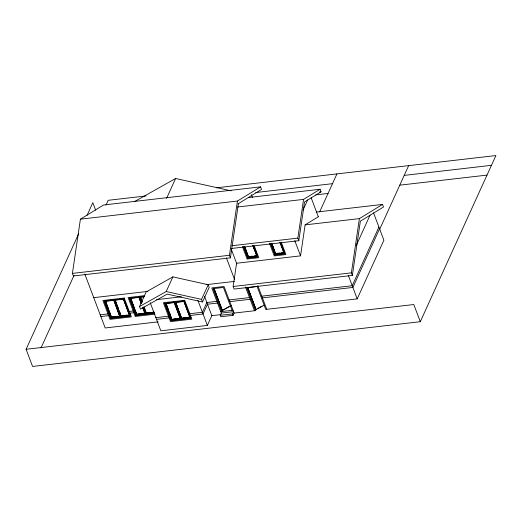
<?xml version="1.0" encoding="UTF-8"?>
<svg xmlns="http://www.w3.org/2000/svg" width="522" height="522" viewBox="0 0 522 522"><rect width="100%" height="100%" fill="white"/><g stroke="black" fill="none" stroke-linecap="round" stroke-linejoin="round"><path stroke-width="0.78" d="M238.41 203.626L230.411 257.848L73.387 275.975L72.414 273.404L80.414 219.175L103.545 204.989L260.569 186.869L261.542 189.44L238.039 203.867M230.411 257.848L229.439 255.278L237.438 201.048L260.569 186.869M316.352 212.069L382.522 204.428L383.494 207.006L360.363 221.191L352.363 275.414L234.11 289.064L233.138 286.493L236.564 263.251L300.541 255.865L305.109 224.878L318.329 216.774M298.825 240.694L297.853 238.117L303.569 199.384L320.09 189.258L321.063 191.828L304.541 201.962L298.825 240.694L231.129 248.511M352.363 275.414L351.391 272.843L359.39 218.614L382.522 204.428M216.499 187.803L495.9 155.556L420.295 321.696L32.586 366.444L26.1 349.283L78.659 233.784M87.083 215.279L92.812 202.693L95.63 210.151M41.01 347.939L74.026 275.381M105.966 205.192L108.191 200.304L146.18 195.92M113.731 300.137L119.695 316.358L111.29 317.33L105.424 300.907M119.695 316.358L113.822 299.935M114.931 300.196L121.078 316.006L129.476 315.04L123.427 299.021L129.384 315.242L120.987 316.208L114.931 300.196L123.336 299.223M129.404 313.5L130.246 315.738L110.86 317.976L108.511 310.851M111.29 317.33L110.899 315.399M166.544 198.412L175.614 178.485L231.115 190.83M120.739 316.449L120.556 316.861L114.07 299.693M120.987 316.208L122.696 315.627M144.985 313.246L136.49 314.42L130.533 298.199L136.588 314.218L144.985 313.246L142.969 307.908M129.384 315.242L129.567 314.831M141.149 303.536L138.93 297.233L141.24 303.334M141.86 301.86L140.32 296.874M139.518 306.558L146.186 291.896L172.88 276.875L208.219 284.738L209.191 287.309L202.523 301.97L167.184 294.108L140.49 309.128L139.518 306.558L166.211 291.537L172.88 276.875M154.453 313.33L135.877 315.477L136.431 314.251M136.49 314.42L136.679 314.016M145.938 313.539L145.755 313.95L143.217 307.236M154.584 312.332L146.186 313.304L145.507 310.61M180.371 318.231L180.188 318.635L171.784 319.608L165.918 303.184M180.188 318.635L174.224 302.414L180.279 318.433L171.882 319.405L165.826 303.386M175.516 302.264L181.571 318.283L189.877 317.52L181.48 318.485L175.614 302.062M171.17 320.658L164.684 303.497L184.07 301.259L190.556 318.42L171.17 320.658L171.725 319.438M171.784 319.608L171.105 316.913M189.877 317.52L183.92 301.298L189.682 316.554M181.232 318.727L181.049 319.131L174.563 301.97L172.952 302.16M181.48 318.485L180.801 315.79M202.523 301.97L201.551 299.393L208.219 284.738M150.232 302.727L160.841 330.804L207.371 325.434L211.815 315.666L204.591 296.535M222.274 310.316L221.72 311.536L213.074 288.653L223.416 287.459L232.062 310.342M220.271 315.321L221.289 313.076L211.782 287.909L224.055 286.493L234.11 313.089L233.093 315.334L220.813 316.75L220.271 315.321L232.551 313.898L233.569 311.66L221.289 313.076M253.131 245.516L257.457 256.961L247.761 258.077L248.315 256.857M254.671 255.91L256.961 255.649L256.778 256.054L248.374 257.026L245.203 247.735M280.268 242.384L284.594 253.829L274.905 254.945L275.459 253.725M281.815 252.778L284.105 252.517L283.916 252.922L275.518 253.894L272.347 244.603M234.11 313.089L255.434 310.629L255.989 309.409L247.917 288.053M302.956 210.242L307.654 199.913M319.634 211.932L336.938 173.904M356.219 245.555L370.072 215.123M378.92 227.09L352.239 285.723L261.77 296.17M379.566 228.806L352.885 287.439L262.416 297.886M379.579 229.53L408.667 165.624M255.434 310.629L246.789 287.746L257.124 286.552L265.77 309.435L357.205 298.884L383.892 240.244L373.563 212.911M213.811 288.425L222.17 310.544L228.89 306.649M222.17 310.544L231.194 305.69M257.901 308.469L261.933 306.133M247.526 287.518L255.884 309.637L264.236 305.168M134.578 201.57L175.614 178.485M255.702 192.54L332.488 183.672M404.217 175.399L491.45 165.324M248.368 197.531L320.09 189.258M80.414 219.175L237.438 201.048M319.451 192.018L321.063 191.828M315.908 194.85L328.044 193.447M399.767 185.166L487.006 175.098M237.484 207.012L303.569 199.384M305.109 224.878L359.39 218.614M231.768 245.751L297.853 238.117M72.414 273.404L229.439 255.278M250.09 256.439L252.38 256.178M277.228 253.307L279.518 253.046M248.133 257.261L249.751 257.078M252.981 256.707L254.592 256.517M275.27 254.129L276.888 253.946M280.118 253.568L281.736 253.385M93.738 297.651L147.922 291.4M206.144 284.679L234.443 281.41M144.685 295.654L128.099 297.566L135.231 316.443L154.975 314.166M105.992 300.626L107.61 300.444M110.84 300.072L112.452 299.882M115.688 299.511L117.3 299.321M119.721 299.041L121.339 298.858M133.619 297.442L135.231 297.253M142.499 296.411L144.118 296.228M143.935 296.633L129.391 298.31L135.877 315.477M105.242 301.311L113.639 300.346M130.441 298.401L138.839 297.436M140.131 297.286L143.955 296.842M233.138 286.493L351.391 272.843M156.607 299.654L181.473 296.783M168.104 302.721L169.715 302.532M177.793 301.599L179.411 301.416M181.832 301.135L183.45 300.946M165.735 303.589L174.133 302.616M175.425 302.473L183.829 301.501M100.224 314.812L107.976 313.918M129.299 311.458L133.182 311.008M216.858 301.351L206.843 302.506L202.399 312.28L189.799 313.735M229.138 299.935L249.49 297.586M100.87 316.528L108.628 315.634M129.952 313.174L133.828 312.724M217.511 303.067L207.495 304.222L203.045 313.996L190.445 315.451M229.784 301.651L250.142 299.302M111.48 316.919L113.77 316.658M115.297 316.482L117.587 316.215M124.986 315.36L127.277 315.099M138.969 313.748L140.496 313.572M142.787 313.311L145.077 313.043M147.132 312.808L149.422 312.541M152.483 312.189L154.01 312.012M119.786 316.156L111.382 317.128L105.333 301.109M153.918 312.215L146.277 313.096L143.974 306.995M113.47 317.291L115.088 317.102M122.357 316.267L123.968 316.078M127.198 315.706L128.817 315.516M136.249 314.662L137.867 314.472M140.287 314.192L141.899 314.009M149.175 313.167L150.786 312.985M154.642 312.926L136.066 315.066L129.58 297.905M155.869 317.65L168.469 316.195M220.754 311.647L233.027 310.231M156.522 319.366L169.121 317.911M173.5 319.02L175.79 318.759M178.08 318.492L179.607 318.316M182.426 317.989L184.716 317.728M187.013 317.461L189.303 317.2M175.581 319.379L177.193 319.196M184.468 318.355L186.08 318.166M189.31 317.794L190.928 317.611M158.081 321.865L105.196 327.973L84.858 274.154M211.815 315.666L221.06 314.596M26.1 349.283L413.809 304.535L420.295 321.696M166.211 291.537L201.551 299.393M348.291 275.277L357.205 298.884M311.151 197.786L318.309 216.734M294.793 240.662L300.522 255.826M281.443 242.802L285.886 254.573L274.259 255.917L269.535 243.409M280.745 242.743L284.777 253.418L275.087 254.54L271.055 243.859M280.092 242.352L284.007 252.72L275.609 253.685L271.694 243.324M280.001 242.56L283.916 252.922M271.603 243.526L275.518 253.894M271.525 244.218L274.409 251.845M270.579 243.506L274.905 254.945M251.343 194.634L252.485 197.668M254.299 245.94L258.749 257.705L247.115 259.049L242.391 246.547M253.607 245.875L257.64 256.55L247.95 257.672L243.911 246.991M252.955 245.484L256.87 255.852L248.472 256.817L244.55 246.456M252.863 245.692L256.778 256.054M244.459 246.658L248.374 257.026M244.387 247.35L247.265 254.977M243.441 246.638L247.761 258.077M257.77 285.586L266.742 309.324M247.813 287.726L256.171 309.84M231.396 249.562L236.838 263.962M245.497 287.002L254.462 310.74M226.372 257.822L234.678 279.805M232.551 313.898L233.093 315.334M214.098 288.627L222.457 310.747M213.916 288.196L221.987 309.553M197.884 300.339L207.371 325.434M184.259 300.855L190.739 318.015L171.353 320.254L164.874 303.093M175.901 302.825L178.785 310.453M179.359 311.98L180.22 314.27M166.205 303.948L168.802 310.812M169.376 312.332L170.531 315.386M165.337 303.432L169.285 313.879M170.133 316.117L171.542 319.849M140.607 297.638L142.336 302.218M144.353 307.556L144.927 309.083M140.229 297.083L141.958 301.657M143.883 307.197L146.186 313.304M139.27 296.79L141.527 302.753M142.591 307.347L144.894 313.448M130.624 297.997L134.95 309.435M135.524 310.962L136.392 313.252M129.763 297.501L130.891 300.483M131.453 301.977L133.991 308.691M134.559 310.185L135.968 313.911M123.76 298.577L128.556 311.262M115.114 299.785L118.579 308.939M119.44 311.229L120.308 313.513M105.712 301.67L108.883 310.055M109.457 311.582L110.325 313.872M104.844 301.155L107.662 308.613M104.374 300.816L110.86 317.976M124.223 298.016L102.899 300.476L110.031 319.353L131.355 316.893L124.223 298.016M123.577 298.982L104.191 301.22L110.677 318.381L130.063 316.143L123.577 298.982M184.716 300.294L163.393 302.753L170.524 321.63L191.848 319.17L184.716 300.294"/></g></svg>
